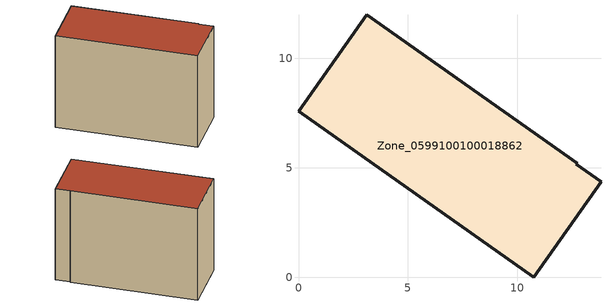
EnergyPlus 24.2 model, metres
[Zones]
Zone_0599100100018862
 floor ground (C_G): 12.73,5.21 12.69,5.16 13.82,4.37 10.74,0 0,7.59 3.12,12 z3.98
 wall outside (C_F): 12.73,5.21 3.12,12 0,7.59 10.74,0 13.82,4.37 12.69,5.16 12.73,5.21 z3.98:13.46
 roof outside (C_R): 12.69,5.16 12.73,5.21 3.12,12 0,7.59 10.74,0 13.82,4.37 z13.46
[BUILDING]
Pand.0599100100018862: North Axis=0; Terrain=City; Loads Convergence Tolerance Value=0.04; Temperature Convergence Tolerance Value=0.4; Solar Distribution=FullExterior; Maximum Number of Warmup Days=25; Minimum Number of Warmup Days=1
[Site:Location]
Rotterdam.The.Hague.AP_ZH_NLD Design_Conditions: Latitude=51.96; Longitude=4.45; Time Zone=1; Elevation=-4.5
[SITE:GROUNDTEMPERATURE:BUILDINGSURFACE]
18, 18, 18, 18, 18, 18, 18, 18, 18, 18, 18, 18
[MATERIAL] Thermal Absorptance=0.9; Solar Absorptance=0.7; Visible Absorptance=0.7
Name | Roughness | Thickness | Conductivity | Density | Specific Heat
G.TI.2015-2018 | MediumSmooth | 0.15 | 0.0428571 | 540 | 1210
F.TI.2015-2018 | Rough | 0.3 | 0.0666667 | 1920 | 840
R.TI.2015-2018 | MediumRough | 0.2 | 0.0333333 | 1500 | 1000
[CONSTRUCTION]
C_G: G.TI.2015-2018
C_F: F.TI.2015-2018
C_R: R.TI.2015-2018
[ZONE]
Zone_0599100100018862: Type=1; Multiplier=1; Ceiling Height=Autocalculate; Volume=Autocalculate; Floor Area=autocalculate; Part of Total Floor Area=Yes
[ZONEINFILTRATION:DESIGNFLOWRATE]
Infil_Zone_0599100100018862: Zone or ZoneList or Space or SpaceList=Zone_0599100100018862; Schedule=AlwaysOn; Design Flow Rate Calculation Method=Flow/Area; Flow Rate per Floor Area=0.0015; Constant Term Coefficient=1; Temperature Term Coefficient=0; Velocity Term Coefficient=0; Velocity Squared Term Coefficient=0
[HVACTEMPLATE:ZONE:IDEALLOADSAIRSYSTEM]
Zone_0599100100018862: Maximum Heating Supply Air Temperature=50; Minimum Cooling Supply Air Temperature=13; Maximum Heating Supply Air Humidity Ratio=0.0156; Minimum Cooling Supply Air Humidity Ratio=0.0077; Heating Limit=NoLimit; Cooling Limit=NoLimit; Dehumidification Control Type=ConstantSensibleHeatRatio; Cooling Sensible Heat Ratio=0.7; Dehumidification Setpoint=60; Humidification Control Type=None; Humidification Setpoint=30; Outdoor Air Method=None; Outdoor Air Flow Rate per Person=0.00944; Outdoor Air Flow Rate per Zone Floor Area=0; Outdoor Air Flow Rate per Zone=0; Demand Controlled Ventilation Type=None; Outdoor Air Economizer Type=NoEconomizer; Heat Recovery Type=None; Sensible Heat Recovery Effectiveness=0.7; Latent Heat Recovery Effectiveness=0.65
[ZONECONTROL:THERMOSTAT]
ThermostatControl_Zone_0599100100018862: Zone or ZoneList=Zone_0599100100018862; Control Type Schedule=DualSetpointControlType; Control 1=Thermostat_Zone_0599100100018862; Temperature Difference Between Cutout And Setpoint=0
[THERMOSTATSETPOINT:DUALSETPOINT]
Thermostat_Zone_0599100100018862: Heating Setpoint Temperature Schedule=HeatingSetpoint_Zone_0599100100018862; Cooling Setpoint Temperature Schedule=CoolingSetpoint_Zone_0599100100018862
[SCHEDULE:COMPACT]
HeatingSetpoint_Zone_0599100100018862: Through: 12/31, For: AllDays, Until: 24:00, 21
CoolingSetpoint_Zone_0599100100018862: Through: 12/31, For: AllDays, Until: 24:00, 24
DualSetpointControlType: Through: 12/31, For: AllDays, Until: 24:00, 4
AlwaysOn: Through: 12/31, For: AllDays, Until: 24:00, 1
